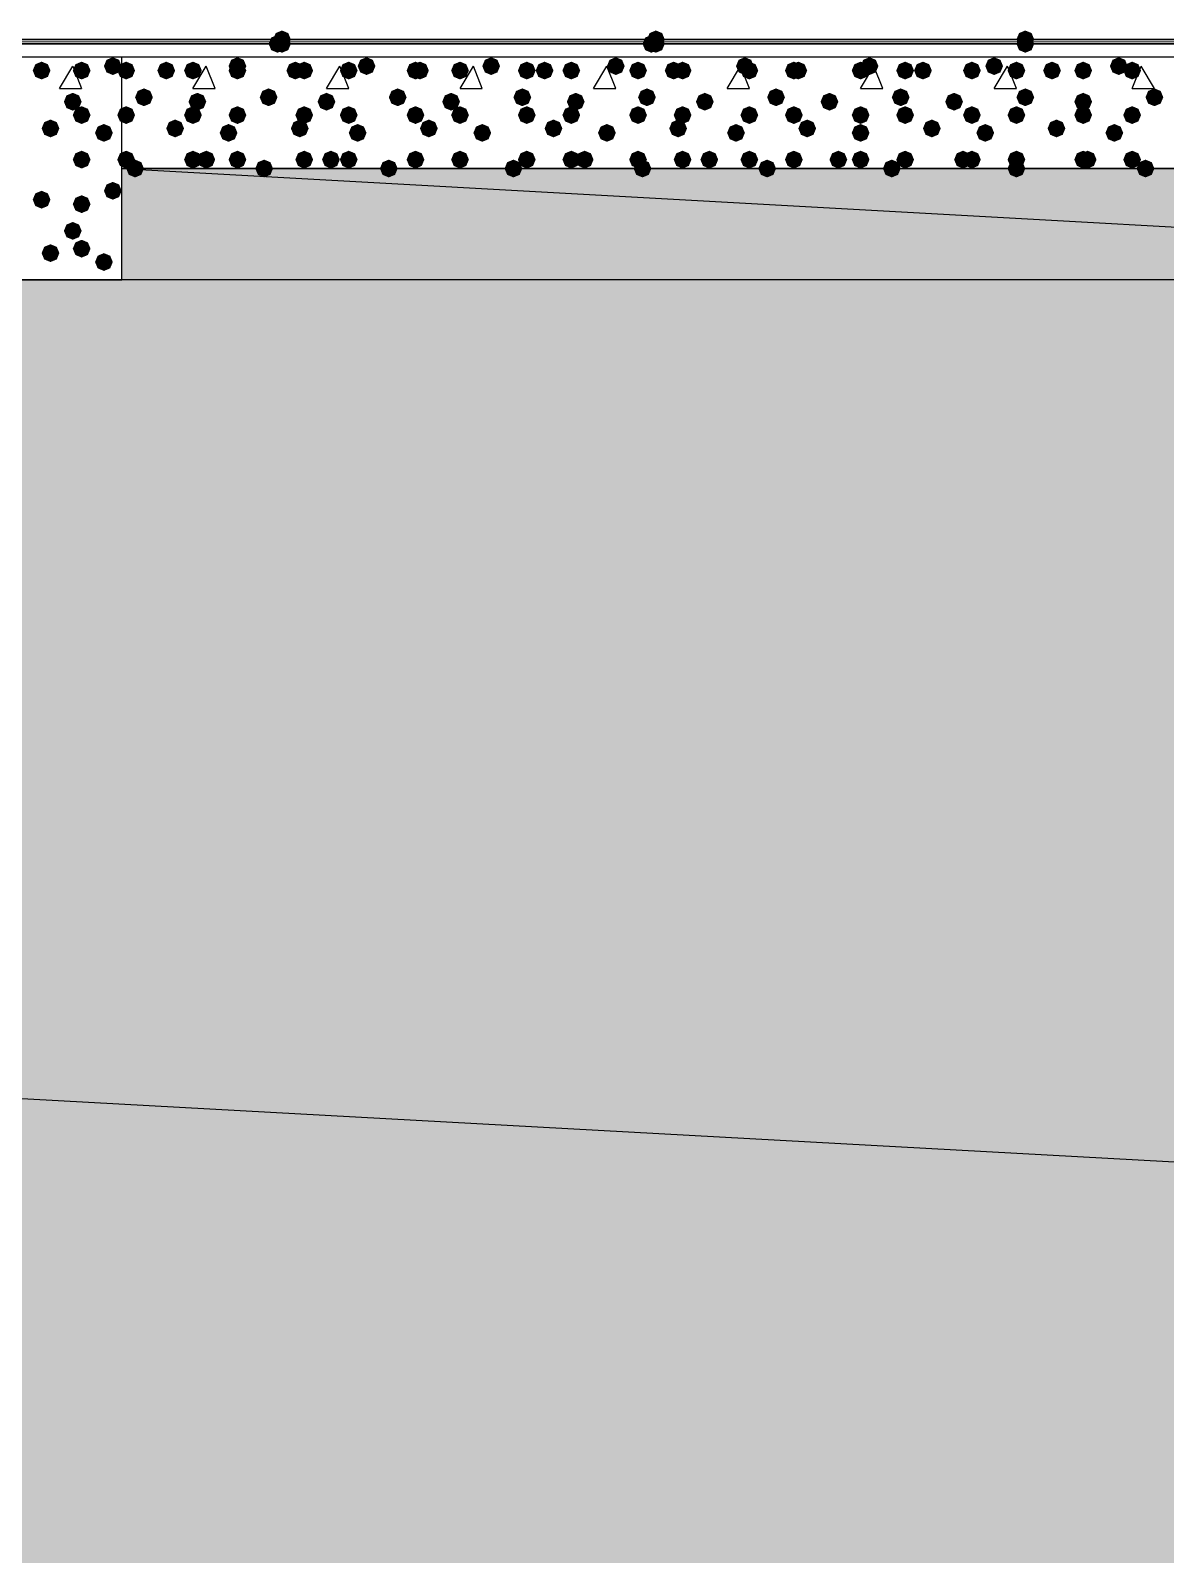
# Model space of a CAD drawing. Header units: millimetres. Extents: x 0 to 420, y 0 to 297.
# Drawn here: x 173.93 to 184.72, y 229.39 to 243.88 of the extents above; entities that cross this region are included whole.
import ezdxf

# ---------------------------------------------------------------- set-up
doc = ezdxf.new("R2010")
doc.units = ezdxf.units.MM
doc.layers.get('0').update_dxf_attribs({"linetype": 'CONTINUOUS'})

msp = doc.modelspace()

# ---------------------------------------------------------------- hatches: boundary and pattern name
at = {"true_color": 0x0000fe}
for points in [[(176.403, 243.797667), (176.378129, 243.737871), (176.318333, 243.713), (176.258537, 243.737871), (176.233667, 243.797667), (176.258537, 243.857462), (176.318333, 243.882333), (176.378129, 243.857463)], [(179.959, 243.797667), (179.934129, 243.737871), (179.874333, 243.713), (179.814538, 243.737871), (179.789667, 243.797667), (179.814537, 243.857462), (179.874333, 243.882333), (179.934129, 243.857463)], [(183.472667, 243.797667), (183.447796, 243.737871), (183.388, 243.713), (183.328204, 243.737871), (183.303333, 243.797667), (183.328204, 243.857462), (183.388, 243.882333), (183.447796, 243.857463)], [(176.360667, 243.755333), (176.335796, 243.695537), (176.276, 243.670667), (176.216204, 243.695537), (176.191333, 243.755333), (176.216204, 243.815129), (176.276, 243.84), (176.335796, 243.815129)], [(176.403, 243.755333), (176.378129, 243.695537), (176.318333, 243.670667), (176.258537, 243.695537), (176.233667, 243.755333), (176.258537, 243.815129), (176.318333, 243.84), (176.378129, 243.815129)], [(176.403, 243.755333), (176.378129, 243.695537), (176.318333, 243.670667), (176.258537, 243.695537), (176.233667, 243.755333), (176.258537, 243.815129), (176.318333, 243.84), (176.378129, 243.815129)], [(179.916667, 243.755333), (179.891796, 243.695537), (179.832, 243.670667), (179.772204, 243.695537), (179.747333, 243.755333), (179.772204, 243.815129), (179.832, 243.84), (179.891796, 243.815129)], [(179.916667, 243.755333), (179.891796, 243.695537), (179.832, 243.670667), (179.772204, 243.695537), (179.747333, 243.755333), (179.772204, 243.815129), (179.832, 243.84), (179.891796, 243.815129)], [(179.959, 243.755333), (179.934129, 243.695537), (179.874333, 243.670667), (179.814538, 243.695537), (179.789667, 243.755333), (179.814537, 243.815129), (179.874333, 243.84), (179.934129, 243.815129)], [(183.472667, 243.755333), (183.447796, 243.695537), (183.388, 243.670667), (183.328204, 243.695537), (183.303333, 243.755333), (183.328204, 243.815129), (183.388, 243.84), (183.447796, 243.815129)], [(183.472667, 243.755333), (183.447796, 243.695537), (183.388, 243.670667), (183.328204, 243.695537), (183.303333, 243.755333), (183.328204, 243.815129), (183.388, 243.84), (183.447796, 243.815129)], [(183.472667, 243.755333), (183.447796, 243.695537), (183.388, 243.670667), (183.328204, 243.695537), (183.303333, 243.755333), (183.328204, 243.815129), (183.388, 243.84), (183.447796, 243.815129)]]:
    msp.add_hatch(color=0, dxfattribs=at).paths.add_polyline_path(points, flags=0)
at = {"true_color": 0x000007}
h = msp.add_hatch(color=0, dxfattribs=at)
h.paths.add_polyline_path([(31.284333, 243.755333), (379.73, 243.755333)], flags=0)
h.paths.add_polyline_path([(379.73, 243.755333), (31.284333, 243.755333)], flags=0)
for points in [[(174.117, 243.501333), (174.092129, 243.441537), (174.032333, 243.416667), (173.972537, 243.441537), (173.947667, 243.501333), (173.972537, 243.561129), (174.032333, 243.586), (174.092129, 243.561129)], [(174.498, 243.501333), (174.473129, 243.441537), (174.413333, 243.416667), (174.353538, 243.441537), (174.328667, 243.501333), (174.353537, 243.561129), (174.413333, 243.586), (174.473129, 243.561129)], [(174.794333, 243.543667), (174.769463, 243.483871), (174.709667, 243.459), (174.649871, 243.483871), (174.625, 243.543667), (174.649871, 243.603462), (174.709667, 243.628333), (174.769462, 243.603463)], [(174.413333, 243.205), (174.388463, 243.145204), (174.328667, 243.120333), (174.268871, 243.145204), (174.244, 243.205), (174.268871, 243.264796), (174.328667, 243.289667), (174.388462, 243.264796)], [(174.498, 243.078), (174.473129, 243.018204), (174.413333, 242.993333), (174.353538, 243.018204), (174.328667, 243.078), (174.353537, 243.137796), (174.413333, 243.162667), (174.473129, 243.137796)], [(174.201667, 242.951), (174.176796, 242.891204), (174.117, 242.866333), (174.057204, 242.891204), (174.032333, 242.951), (174.057204, 243.010796), (174.117, 243.035667), (174.176796, 243.010796)], [(174.709667, 242.908667), (174.684796, 242.848871), (174.625, 242.824), (174.565204, 242.848871), (174.540333, 242.908667), (174.565204, 242.968462), (174.625, 242.993333), (174.684796, 242.968463)], [(174.498, 242.654667), (174.473129, 242.594871), (174.413333, 242.57), (174.353538, 242.594871), (174.328667, 242.654667), (174.353537, 242.714462), (174.413333, 242.739333), (174.473129, 242.714463)], [(174.498, 242.654667), (174.473129, 242.594871), (174.413333, 242.57), (174.353538, 242.594871), (174.328667, 242.654667), (174.353537, 242.714462), (174.413333, 242.739333), (174.473129, 242.714463)], [(174.794333, 242.358333), (174.769463, 242.298537), (174.709667, 242.273667), (174.649871, 242.298537), (174.625, 242.358333), (174.649871, 242.418129), (174.709667, 242.443), (174.769462, 242.418129)], [(174.117, 242.273667), (174.092129, 242.213871), (174.032333, 242.189), (173.972537, 242.213871), (173.947667, 242.273667), (173.972537, 242.333462), (174.032333, 242.358333), (174.092129, 242.333463)], [(174.498, 242.231333), (174.473129, 242.171537), (174.413333, 242.146667), (174.353538, 242.171537), (174.328667, 242.231333), (174.353537, 242.291129), (174.413333, 242.316), (174.473129, 242.291129)], [(174.413333, 241.977333), (174.388463, 241.917537), (174.328667, 241.892667), (174.268871, 241.917537), (174.244, 241.977333), (174.268871, 242.037129), (174.328667, 242.062), (174.388462, 242.037129)], [(174.201667, 241.765667), (174.176796, 241.705871), (174.117, 241.681), (174.057204, 241.705871), (174.032333, 241.765667), (174.057204, 241.825462), (174.117, 241.850333), (174.176796, 241.825463)], [(174.498, 241.808), (174.473129, 241.748204), (174.413333, 241.723333), (174.353538, 241.748204), (174.328667, 241.808), (174.353537, 241.867796), (174.413333, 241.892667), (174.473129, 241.867796)], [(174.709667, 241.681), (174.684796, 241.621204), (174.625, 241.596333), (174.565204, 241.621204), (174.540333, 241.681), (174.565204, 241.740796), (174.625, 241.765667), (174.684796, 241.740796)]]:
    msp.add_hatch(color=0, dxfattribs=at).paths.add_polyline_path(points, flags=0)
at = {"true_color": 0x000008}
for points in [[(174.921333, 243.501333), (174.896462, 243.441537), (174.836667, 243.416667), (174.776871, 243.441537), (174.752, 243.501333), (174.776871, 243.561129), (174.836667, 243.586), (174.896462, 243.561129)], [(175.302333, 243.501333), (175.277462, 243.441537), (175.217667, 243.416667), (175.157871, 243.441537), (175.133, 243.501333), (175.157871, 243.561129), (175.217667, 243.586), (175.277462, 243.561129)], [(175.556333, 243.501333), (175.531462, 243.441537), (175.471667, 243.416667), (175.411871, 243.441537), (175.387, 243.501333), (175.411871, 243.561129), (175.471667, 243.586), (175.531462, 243.561129)], [(175.979667, 243.543667), (175.954796, 243.483871), (175.895, 243.459), (175.835204, 243.483871), (175.810333, 243.543667), (175.835204, 243.603462), (175.895, 243.628333), (175.954796, 243.603463)], [(175.979667, 243.501333), (175.954796, 243.441537), (175.895, 243.416667), (175.835204, 243.441537), (175.810333, 243.501333), (175.835204, 243.561129), (175.895, 243.586), (175.954796, 243.561129)], [(176.53, 243.501333), (176.505129, 243.441537), (176.445333, 243.416667), (176.385538, 243.441537), (176.360667, 243.501333), (176.385537, 243.561129), (176.445333, 243.586), (176.505129, 243.561129)], [(176.614667, 243.501333), (176.589796, 243.441537), (176.53, 243.416667), (176.470204, 243.441537), (176.445333, 243.501333), (176.470204, 243.561129), (176.53, 243.586), (176.589796, 243.561129)], [(177.038, 243.501333), (177.013129, 243.441537), (176.953333, 243.416667), (176.893538, 243.441537), (176.868667, 243.501333), (176.893537, 243.561129), (176.953333, 243.586), (177.013129, 243.561129)], [(177.207333, 243.543667), (177.182462, 243.483871), (177.122667, 243.459), (177.062871, 243.483871), (177.038, 243.543667), (177.062871, 243.603462), (177.122667, 243.628333), (177.182462, 243.603463)], [(177.673, 243.501333), (177.648129, 243.441537), (177.588333, 243.416667), (177.528538, 243.441537), (177.503667, 243.501333), (177.528537, 243.561129), (177.588333, 243.586), (177.648129, 243.561129)], [(177.715333, 243.501333), (177.690462, 243.441537), (177.630667, 243.416667), (177.570871, 243.441537), (177.546, 243.501333), (177.570871, 243.561129), (177.630667, 243.586), (177.690462, 243.561129)], [(178.096333, 243.501333), (178.071463, 243.441537), (178.011667, 243.416667), (177.951871, 243.441537), (177.927, 243.501333), (177.951871, 243.561129), (178.011667, 243.586), (178.071462, 243.561129)], [(178.392667, 243.543667), (178.367796, 243.483871), (178.308, 243.459), (178.248204, 243.483871), (178.223333, 243.543667), (178.248204, 243.603462), (178.308, 243.628333), (178.367796, 243.603463)], [(178.731333, 243.501333), (178.706462, 243.441537), (178.646667, 243.416667), (178.586871, 243.441537), (178.562, 243.501333), (178.586871, 243.561129), (178.646667, 243.586), (178.706462, 243.561129)], [(178.900667, 243.501333), (178.875796, 243.441537), (178.816, 243.416667), (178.756204, 243.441537), (178.731333, 243.501333), (178.756204, 243.561129), (178.816, 243.586), (178.875796, 243.561129)], [(179.154667, 243.501333), (179.129796, 243.441537), (179.07, 243.416667), (179.010204, 243.441537), (178.985333, 243.501333), (179.010204, 243.561129), (179.07, 243.586), (179.129796, 243.561129)], [(179.578, 243.543667), (179.553129, 243.483871), (179.493333, 243.459), (179.433538, 243.483871), (179.408667, 243.543667), (179.433537, 243.603462), (179.493333, 243.628333), (179.553129, 243.603463)], [(179.789667, 243.501333), (179.764796, 243.441537), (179.705, 243.416667), (179.645204, 243.441537), (179.620333, 243.501333), (179.645204, 243.561129), (179.705, 243.586), (179.764796, 243.561129)], [(180.128333, 243.501333), (180.103462, 243.441537), (180.043667, 243.416667), (179.983871, 243.441537), (179.959, 243.501333), (179.983871, 243.561129), (180.043667, 243.586), (180.103462, 243.561129)], [(180.213, 243.501333), (180.188129, 243.441537), (180.128333, 243.416667), (180.068537, 243.441537), (180.043667, 243.501333), (180.068537, 243.561129), (180.128333, 243.586), (180.188129, 243.561129)], [(180.805667, 243.543667), (180.780796, 243.483871), (180.721, 243.459), (180.661204, 243.483871), (180.636333, 243.543667), (180.661204, 243.603462), (180.721, 243.628333), (180.780796, 243.603463)], [(180.848, 243.501333), (180.823129, 243.441537), (180.763333, 243.416667), (180.703537, 243.441537), (180.678667, 243.501333), (180.703537, 243.561129), (180.763333, 243.586), (180.823129, 243.561129)], [(181.271333, 243.501333), (181.246462, 243.441537), (181.186667, 243.416667), (181.126871, 243.441537), (181.102, 243.501333), (181.126871, 243.561129), (181.186667, 243.586), (181.246462, 243.561129)], [(181.313667, 243.501333), (181.288796, 243.441537), (181.229, 243.416667), (181.169204, 243.441537), (181.144333, 243.501333), (181.169204, 243.561129), (181.229, 243.586), (181.288796, 243.561129)], [(181.906333, 243.501333), (181.881463, 243.441537), (181.821667, 243.416667), (181.761871, 243.441537), (181.737, 243.501333), (181.761871, 243.561129), (181.821667, 243.586), (181.881462, 243.561129)], [(181.991, 243.543667), (181.966129, 243.483871), (181.906333, 243.459), (181.846538, 243.483871), (181.821667, 243.543667), (181.846537, 243.603462), (181.906333, 243.628333), (181.966129, 243.603463)], [(182.329667, 243.501333), (182.304796, 243.441537), (182.245, 243.416667), (182.185204, 243.441537), (182.160333, 243.501333), (182.185204, 243.561129), (182.245, 243.586), (182.304796, 243.561129)], [(182.499, 243.501333), (182.474129, 243.441537), (182.414333, 243.416667), (182.354537, 243.441537), (182.329667, 243.501333), (182.354537, 243.561129), (182.414333, 243.586), (182.474129, 243.561129)], [(182.964667, 243.501333), (182.939796, 243.441537), (182.88, 243.416667), (182.820204, 243.441537), (182.795333, 243.501333), (182.820204, 243.561129), (182.88, 243.586), (182.939796, 243.561129)], [(183.176333, 243.543667), (183.151462, 243.483871), (183.091667, 243.459), (183.031871, 243.483871), (183.007, 243.543667), (183.031871, 243.603462), (183.091667, 243.628333), (183.151462, 243.603463)], [(183.388, 243.501333), (183.363129, 243.441537), (183.303333, 243.416667), (183.243538, 243.441537), (183.218667, 243.501333), (183.243537, 243.561129), (183.303333, 243.586), (183.363129, 243.561129)], [(183.726667, 243.501333), (183.701796, 243.441537), (183.642, 243.416667), (183.582204, 243.441537), (183.557333, 243.501333), (183.582204, 243.561129), (183.642, 243.586), (183.701796, 243.561129)], [(184.023, 243.501333), (183.998129, 243.441537), (183.938333, 243.416667), (183.878537, 243.441537), (183.853667, 243.501333), (183.878537, 243.561129), (183.938333, 243.586), (183.998129, 243.561129)], [(184.361667, 243.543667), (184.336796, 243.483871), (184.277, 243.459), (184.217204, 243.483871), (184.192333, 243.543667), (184.217204, 243.603462), (184.277, 243.628333), (184.336796, 243.603463)], [(184.488667, 243.501333), (184.463796, 243.441537), (184.404, 243.416667), (184.344204, 243.441537), (184.319333, 243.501333), (184.344204, 243.561129), (184.404, 243.586), (184.463796, 243.561129)], [(175.090667, 243.247333), (175.065796, 243.187537), (175.006, 243.162667), (174.946204, 243.187537), (174.921333, 243.247333), (174.946204, 243.307129), (175.006, 243.332), (175.065796, 243.307129)], [(175.598667, 243.205), (175.573796, 243.145204), (175.514, 243.120333), (175.454204, 243.145204), (175.429333, 243.205), (175.454204, 243.264796), (175.514, 243.289667), (175.573796, 243.264796)], [(176.276, 243.247333), (176.251129, 243.187537), (176.191333, 243.162667), (176.131538, 243.187537), (176.106667, 243.247333), (176.131537, 243.307129), (176.191333, 243.332), (176.251129, 243.307129)], [(176.826333, 243.205), (176.801462, 243.145204), (176.741667, 243.120333), (176.681871, 243.145204), (176.657, 243.205), (176.681871, 243.264796), (176.741667, 243.289667), (176.801462, 243.264796)], [(177.503667, 243.247333), (177.478796, 243.187537), (177.419, 243.162667), (177.359204, 243.187537), (177.334333, 243.247333), (177.359204, 243.307129), (177.419, 243.332), (177.478796, 243.307129)], [(178.011667, 243.205), (177.986796, 243.145204), (177.927, 243.120333), (177.867204, 243.145204), (177.842333, 243.205), (177.867204, 243.264796), (177.927, 243.289667), (177.986796, 243.264796)], [(178.689, 243.247333), (178.664129, 243.187537), (178.604333, 243.162667), (178.544537, 243.187537), (178.519667, 243.247333), (178.544537, 243.307129), (178.604333, 243.332), (178.664129, 243.307129)], [(179.197, 243.205), (179.172129, 243.145204), (179.112333, 243.120333), (179.052538, 243.145204), (179.027667, 243.205), (179.052537, 243.264796), (179.112333, 243.289667), (179.172129, 243.264796)], [(179.874333, 243.247333), (179.849463, 243.187537), (179.789667, 243.162667), (179.729871, 243.187537), (179.705, 243.247333), (179.729871, 243.307129), (179.789667, 243.332), (179.849462, 243.307129)], [(180.424667, 243.205), (180.399796, 243.145204), (180.34, 243.120333), (180.280204, 243.145204), (180.255333, 243.205), (180.280204, 243.264796), (180.34, 243.289667), (180.399796, 243.264796)], [(181.102, 243.247333), (181.077129, 243.187537), (181.017333, 243.162667), (180.957538, 243.187537), (180.932667, 243.247333), (180.957537, 243.307129), (181.017333, 243.332), (181.077129, 243.307129)], [(181.61, 243.205), (181.585129, 243.145204), (181.525333, 243.120333), (181.465538, 243.145204), (181.440667, 243.205), (181.465537, 243.264796), (181.525333, 243.289667), (181.585129, 243.264796)], [(182.287333, 243.247333), (182.262462, 243.187537), (182.202667, 243.162667), (182.142871, 243.187537), (182.118, 243.247333), (182.142871, 243.307129), (182.202667, 243.332), (182.262462, 243.307129)], [(182.795333, 243.205), (182.770462, 243.145204), (182.710667, 243.120333), (182.650871, 243.145204), (182.626, 243.205), (182.650871, 243.264796), (182.710667, 243.289667), (182.770462, 243.264796)], [(183.472667, 243.247333), (183.447796, 243.187537), (183.388, 243.162667), (183.328204, 243.187537), (183.303333, 243.247333), (183.328204, 243.307129), (183.388, 243.332), (183.447796, 243.307129)], [(184.023, 243.205), (183.998129, 243.145204), (183.938333, 243.120333), (183.878537, 243.145204), (183.853667, 243.205), (183.878537, 243.264796), (183.938333, 243.289667), (183.998129, 243.264796)], [(184.700333, 243.247333), (184.675462, 243.187537), (184.615667, 243.162667), (184.555871, 243.187537), (184.531, 243.247333), (184.555871, 243.307129), (184.615667, 243.332), (184.675462, 243.307129)], [(174.921333, 243.078), (174.896462, 243.018204), (174.836667, 242.993333), (174.776871, 243.018204), (174.752, 243.078), (174.776871, 243.137796), (174.836667, 243.162667), (174.896462, 243.137796)], [(175.556333, 243.078), (175.531462, 243.018204), (175.471667, 242.993333), (175.411871, 243.018204), (175.387, 243.078), (175.411871, 243.137796), (175.471667, 243.162667), (175.531462, 243.137796)], [(175.979667, 243.078), (175.954796, 243.018204), (175.895, 242.993333), (175.835204, 243.018204), (175.810333, 243.078), (175.835204, 243.137796), (175.895, 243.162667), (175.954796, 243.137796)], [(176.614667, 243.078), (176.589796, 243.018204), (176.53, 242.993333), (176.470204, 243.018204), (176.445333, 243.078), (176.470204, 243.137796), (176.53, 243.162667), (176.589796, 243.137796)], [(177.038, 243.078), (177.013129, 243.018204), (176.953333, 242.993333), (176.893538, 243.018204), (176.868667, 243.078), (176.893537, 243.137796), (176.953333, 243.162667), (177.013129, 243.137796)], [(177.673, 243.078), (177.648129, 243.018204), (177.588333, 242.993333), (177.528538, 243.018204), (177.503667, 243.078), (177.528537, 243.137796), (177.588333, 243.162667), (177.648129, 243.137796)], [(178.096333, 243.078), (178.071463, 243.018204), (178.011667, 242.993333), (177.951871, 243.018204), (177.927, 243.078), (177.951871, 243.137796), (178.011667, 243.162667), (178.071462, 243.137796)], [(178.731333, 243.078), (178.706462, 243.018204), (178.646667, 242.993333), (178.586871, 243.018204), (178.562, 243.078), (178.586871, 243.137796), (178.646667, 243.162667), (178.706462, 243.137796)], [(179.154667, 243.078), (179.129796, 243.018204), (179.07, 242.993333), (179.010204, 243.018204), (178.985333, 243.078), (179.010204, 243.137796), (179.07, 243.162667), (179.129796, 243.137796)], [(179.789667, 243.078), (179.764796, 243.018204), (179.705, 242.993333), (179.645204, 243.018204), (179.620333, 243.078), (179.645204, 243.137796), (179.705, 243.162667), (179.764796, 243.137796)], [(180.213, 243.078), (180.188129, 243.018204), (180.128333, 242.993333), (180.068537, 243.018204), (180.043667, 243.078), (180.068537, 243.137796), (180.128333, 243.162667), (180.188129, 243.137796)], [(180.848, 243.078), (180.823129, 243.018204), (180.763333, 242.993333), (180.703537, 243.018204), (180.678667, 243.078), (180.703537, 243.137796), (180.763333, 243.162667), (180.823129, 243.137796)], [(181.271333, 243.078), (181.246462, 243.018204), (181.186667, 242.993333), (181.126871, 243.018204), (181.102, 243.078), (181.126871, 243.137796), (181.186667, 243.162667), (181.246462, 243.137796)], [(181.906333, 243.078), (181.881463, 243.018204), (181.821667, 242.993333), (181.761871, 243.018204), (181.737, 243.078), (181.761871, 243.137796), (181.821667, 243.162667), (181.881462, 243.137796)], [(182.329667, 243.078), (182.304796, 243.018204), (182.245, 242.993333), (182.185204, 243.018204), (182.160333, 243.078), (182.185204, 243.137796), (182.245, 243.162667), (182.304796, 243.137796)], [(182.964667, 243.078), (182.939796, 243.018204), (182.88, 242.993333), (182.820204, 243.018204), (182.795333, 243.078), (182.820204, 243.137796), (182.88, 243.162667), (182.939796, 243.137796)], [(183.388, 243.078), (183.363129, 243.018204), (183.303333, 242.993333), (183.243538, 243.018204), (183.218667, 243.078), (183.243537, 243.137796), (183.303333, 243.162667), (183.363129, 243.137796)], [(184.023, 243.078), (183.998129, 243.018204), (183.938333, 242.993333), (183.878537, 243.018204), (183.853667, 243.078), (183.878537, 243.137796), (183.938333, 243.162667), (183.998129, 243.137796)], [(184.488667, 243.078), (184.463796, 243.018204), (184.404, 242.993333), (184.344204, 243.018204), (184.319333, 243.078), (184.344204, 243.137796), (184.404, 243.162667), (184.463796, 243.137796)], [(175.387, 242.951), (175.362129, 242.891204), (175.302333, 242.866333), (175.242538, 242.891204), (175.217667, 242.951), (175.242537, 243.010796), (175.302333, 243.035667), (175.362129, 243.010796)], [(175.895, 242.908667), (175.870129, 242.848871), (175.810333, 242.824), (175.750538, 242.848871), (175.725667, 242.908667), (175.750537, 242.968462), (175.810333, 242.993333), (175.870129, 242.968463)], [(176.572333, 242.951), (176.547462, 242.891204), (176.487667, 242.866333), (176.427871, 242.891204), (176.403, 242.951), (176.427871, 243.010796), (176.487667, 243.035667), (176.547462, 243.010796)], [(177.122667, 242.908667), (177.097796, 242.848871), (177.038, 242.824), (176.978204, 242.848871), (176.953333, 242.908667), (176.978204, 242.968462), (177.038, 242.993333), (177.097796, 242.968463)], [(177.8, 242.951), (177.775129, 242.891204), (177.715333, 242.866333), (177.655538, 242.891204), (177.630667, 242.951), (177.655537, 243.010796), (177.715333, 243.035667), (177.775129, 243.010796)], [(178.308, 242.908667), (178.283129, 242.848871), (178.223333, 242.824), (178.163538, 242.848871), (178.138667, 242.908667), (178.163537, 242.968462), (178.223333, 242.993333), (178.283129, 242.968463)], [(178.985333, 242.951), (178.960462, 242.891204), (178.900667, 242.866333), (178.840871, 242.891204), (178.816, 242.951), (178.840871, 243.010796), (178.900667, 243.035667), (178.960462, 243.010796)], [(179.493333, 242.908667), (179.468462, 242.848871), (179.408667, 242.824), (179.348871, 242.848871), (179.324, 242.908667), (179.348871, 242.968462), (179.408667, 242.993333), (179.468462, 242.968463)], [(180.170667, 242.951), (180.145796, 242.891204), (180.086, 242.866333), (180.026204, 242.891204), (180.001333, 242.951), (180.026204, 243.010796), (180.086, 243.035667), (180.145796, 243.010796)], [(180.721, 242.908667), (180.696129, 242.848871), (180.636333, 242.824), (180.576538, 242.848871), (180.551667, 242.908667), (180.576537, 242.968462), (180.636333, 242.993333), (180.696129, 242.968463)], [(181.398333, 242.951), (181.373462, 242.891204), (181.313667, 242.866333), (181.253871, 242.891204), (181.229, 242.951), (181.253871, 243.010796), (181.313667, 243.035667), (181.373462, 243.010796)], [(181.906333, 242.908667), (181.881463, 242.848871), (181.821667, 242.824), (181.761871, 242.848871), (181.737, 242.908667), (181.761871, 242.968462), (181.821667, 242.993333), (181.881462, 242.968463)], [(182.583667, 242.951), (182.558796, 242.891204), (182.499, 242.866333), (182.439204, 242.891204), (182.414333, 242.951), (182.439204, 243.010796), (182.499, 243.035667), (182.558796, 243.010796)], [(183.091667, 242.908667), (183.066796, 242.848871), (183.007, 242.824), (182.947204, 242.848871), (182.922333, 242.908667), (182.947204, 242.968462), (183.007, 242.993333), (183.066796, 242.968463)], [(183.769, 242.951), (183.744129, 242.891204), (183.684333, 242.866333), (183.624538, 242.891204), (183.599667, 242.951), (183.624537, 243.010796), (183.684333, 243.035667), (183.744129, 243.010796)], [(184.319333, 242.908667), (184.294463, 242.848871), (184.234667, 242.824), (184.174871, 242.848871), (184.15, 242.908667), (184.174871, 242.968462), (184.234667, 242.993333), (184.294462, 242.968463)], [(174.921333, 242.654667), (174.896462, 242.594871), (174.836667, 242.57), (174.776871, 242.594871), (174.752, 242.654667), (174.776871, 242.714462), (174.836667, 242.739333), (174.896462, 242.714463)], [(175.556333, 242.654667), (175.531462, 242.594871), (175.471667, 242.57), (175.411871, 242.594871), (175.387, 242.654667), (175.411871, 242.714462), (175.471667, 242.739333), (175.531462, 242.714463)], [(175.683333, 242.654667), (175.658462, 242.594871), (175.598667, 242.57), (175.538871, 242.594871), (175.514, 242.654667), (175.538871, 242.714462), (175.598667, 242.739333), (175.658462, 242.714463)], [(175.979667, 242.654667), (175.954796, 242.594871), (175.895, 242.57), (175.835204, 242.594871), (175.810333, 242.654667), (175.835204, 242.714462), (175.895, 242.739333), (175.954796, 242.714463)], [(176.614667, 242.654667), (176.589796, 242.594871), (176.53, 242.57), (176.470204, 242.594871), (176.445333, 242.654667), (176.470204, 242.714462), (176.53, 242.739333), (176.589796, 242.714463)], [(176.868667, 242.654667), (176.843796, 242.594871), (176.784, 242.57), (176.724204, 242.594871), (176.699333, 242.654667), (176.724204, 242.714462), (176.784, 242.739333), (176.843796, 242.714463)], [(177.038, 242.654667), (177.013129, 242.594871), (176.953333, 242.57), (176.893538, 242.594871), (176.868667, 242.654667), (176.893537, 242.714462), (176.953333, 242.739333), (177.013129, 242.714463)], [(177.673, 242.654667), (177.648129, 242.594871), (177.588333, 242.57), (177.528538, 242.594871), (177.503667, 242.654667), (177.528537, 242.714462), (177.588333, 242.739333), (177.648129, 242.714463)], [(178.096333, 242.654667), (178.071463, 242.594871), (178.011667, 242.57), (177.951871, 242.594871), (177.927, 242.654667), (177.951871, 242.714462), (178.011667, 242.739333), (178.071462, 242.714463)], [(178.096333, 242.654667), (178.071463, 242.594871), (178.011667, 242.57), (177.951871, 242.594871), (177.927, 242.654667), (177.951871, 242.714462), (178.011667, 242.739333), (178.071462, 242.714463)], [(178.731333, 242.654667), (178.706462, 242.594871), (178.646667, 242.57), (178.586871, 242.594871), (178.562, 242.654667), (178.586871, 242.714462), (178.646667, 242.739333), (178.706462, 242.714463)], [(179.154667, 242.654667), (179.129796, 242.594871), (179.07, 242.57), (179.010204, 242.594871), (178.985333, 242.654667), (179.010204, 242.714462), (179.07, 242.739333), (179.129796, 242.714463)], [(179.281667, 242.654667), (179.256796, 242.594871), (179.197, 242.57), (179.137204, 242.594871), (179.112333, 242.654667), (179.137204, 242.714462), (179.197, 242.739333), (179.256796, 242.714463)], [(179.789667, 242.654667), (179.764796, 242.594871), (179.705, 242.57), (179.645204, 242.594871), (179.620333, 242.654667), (179.645204, 242.714462), (179.705, 242.739333), (179.764796, 242.714463)], [(180.213, 242.654667), (180.188129, 242.594871), (180.128333, 242.57), (180.068537, 242.594871), (180.043667, 242.654667), (180.068537, 242.714462), (180.128333, 242.739333), (180.188129, 242.714463)], [(180.467, 242.654667), (180.442129, 242.594871), (180.382333, 242.57), (180.322538, 242.594871), (180.297667, 242.654667), (180.322537, 242.714462), (180.382333, 242.739333), (180.442129, 242.714463)], [(180.848, 242.654667), (180.823129, 242.594871), (180.763333, 242.57), (180.703537, 242.594871), (180.678667, 242.654667), (180.703537, 242.714462), (180.763333, 242.739333), (180.823129, 242.714463)], [(181.271333, 242.654667), (181.246462, 242.594871), (181.186667, 242.57), (181.126871, 242.594871), (181.102, 242.654667), (181.126871, 242.714462), (181.186667, 242.739333), (181.246462, 242.714463)], [(181.694667, 242.654667), (181.669796, 242.594871), (181.61, 242.57), (181.550204, 242.594871), (181.525333, 242.654667), (181.550204, 242.714462), (181.61, 242.739333), (181.669796, 242.714463)], [(181.906333, 242.654667), (181.881463, 242.594871), (181.821667, 242.57), (181.761871, 242.594871), (181.737, 242.654667), (181.761871, 242.714462), (181.821667, 242.739333), (181.881462, 242.714463)], [(182.329667, 242.654667), (182.304796, 242.594871), (182.245, 242.57), (182.185204, 242.594871), (182.160333, 242.654667), (182.185204, 242.714462), (182.245, 242.739333), (182.304796, 242.714463)], [(182.88, 242.654667), (182.855129, 242.594871), (182.795333, 242.57), (182.735538, 242.594871), (182.710667, 242.654667), (182.735537, 242.714462), (182.795333, 242.739333), (182.855129, 242.714463)], [(182.964667, 242.654667), (182.939796, 242.594871), (182.88, 242.57), (182.820204, 242.594871), (182.795333, 242.654667), (182.820204, 242.714462), (182.88, 242.739333), (182.939796, 242.714463)], [(183.388, 242.654667), (183.363129, 242.594871), (183.303333, 242.57), (183.243538, 242.594871), (183.218667, 242.654667), (183.243537, 242.714462), (183.303333, 242.739333), (183.363129, 242.714463)], [(184.023, 242.654667), (183.998129, 242.594871), (183.938333, 242.57), (183.878537, 242.594871), (183.853667, 242.654667), (183.878537, 242.714462), (183.938333, 242.739333), (183.998129, 242.714463)], [(184.065333, 242.654667), (184.040462, 242.594871), (183.980667, 242.57), (183.920871, 242.594871), (183.896, 242.654667), (183.920871, 242.714462), (183.980667, 242.739333), (184.040462, 242.714463)], [(184.488667, 242.654667), (184.463796, 242.594871), (184.404, 242.57), (184.344204, 242.594871), (184.319333, 242.654667), (184.344204, 242.714462), (184.404, 242.739333), (184.463796, 242.714463)], [(175.006, 242.57), (174.981129, 242.510204), (174.921333, 242.485333), (174.861538, 242.510204), (174.836667, 242.57), (174.861537, 242.629796), (174.921333, 242.654667), (174.981129, 242.629796)], [(176.233667, 242.57), (176.208796, 242.510204), (176.149, 242.485333), (176.089204, 242.510204), (176.064333, 242.57), (176.089204, 242.629796), (176.149, 242.654667), (176.208796, 242.629796)], [(177.419, 242.57), (177.394129, 242.510204), (177.334333, 242.485333), (177.274538, 242.510204), (177.249667, 242.57), (177.274537, 242.629796), (177.334333, 242.654667), (177.394129, 242.629796)], [(178.604333, 242.57), (178.579463, 242.510204), (178.519667, 242.485333), (178.459871, 242.510204), (178.435, 242.57), (178.459871, 242.629796), (178.519667, 242.654667), (178.579462, 242.629796)], [(179.832, 242.57), (179.807129, 242.510204), (179.747333, 242.485333), (179.687537, 242.510204), (179.662667, 242.57), (179.687537, 242.629796), (179.747333, 242.654667), (179.807129, 242.629796)], [(181.017333, 242.57), (180.992462, 242.510204), (180.932667, 242.485333), (180.872871, 242.510204), (180.848, 242.57), (180.872871, 242.629796), (180.932667, 242.654667), (180.992462, 242.629796)], [(182.202667, 242.57), (182.177796, 242.510204), (182.118, 242.485333), (182.058204, 242.510204), (182.033333, 242.57), (182.058204, 242.629796), (182.118, 242.654667), (182.177796, 242.629796)], [(183.388, 242.57), (183.363129, 242.510204), (183.303333, 242.485333), (183.243538, 242.510204), (183.218667, 242.57), (183.243537, 242.629796), (183.303333, 242.654667), (183.363129, 242.629796)], [(184.615667, 242.57), (184.590796, 242.510204), (184.531, 242.485333), (184.471204, 242.510204), (184.446333, 242.57), (184.471204, 242.629796), (184.531, 242.654667), (184.590796, 242.629796)]]:
    msp.add_hatch(color=0, dxfattribs=at).paths.add_polyline_path(points, flags=0)
h = msp.add_hatch(color=0, dxfattribs=at)
h.paths.add_polyline_path([(193.844333, 242.57), (174.794333, 242.57), (193.844333, 241.511667)], flags=0)
h.paths.add_polyline_path([(174.794333, 242.57), (193.844333, 241.511667), (174.794333, 241.511667)], flags=0)
h = msp.add_hatch(color=0, dxfattribs=at)
h.paths.add_polyline_path([(378.544667, 241.511667), (32.469667, 241.511667), (378.544667, 222.461667)], flags=0)
h.paths.add_polyline_path([(32.469667, 241.511667), (378.544667, 222.461667), (32.469667, 222.461667)], flags=0)

# ---------------------------------------------------------------- linework, layer by layer
at = {"color": 0, "true_color": 0x000007}
for points in [[(379.73, 243.797667), (31.242, 243.797667), (379.73, 243.797667), (31.242, 243.755333)], [(379.73, 243.797667), (31.242, 243.797667), (31.242, 243.755333)], [(379.73, 243.755333), (31.284333, 243.755333), (31.242, 243.755333)], [(31.284333, 243.755333), (379.73, 243.755333)], [(31.284333, 243.755333), (379.73, 243.755333)], [(193.844333, 243.628333), (174.794333, 243.628333)], [(174.201667, 243.332), (174.328667, 243.543667), (174.413333, 243.332)], [(174.201667, 243.332), (174.413333, 243.332)], [(174.794333, 242.57), (193.844333, 242.57)]]:
    msp.add_lwpolyline(points, dxfattribs=at)
for points in [[(31.284333, 243.755333), (379.73, 243.755333)], [(31.284333, 243.755333), (379.73, 243.755333)], [(379.73, 243.755333), (31.284333, 243.755333)], [(172.677667, 243.628333), (172.677667, 241.511667), (174.794333, 241.511667), (174.794333, 243.628333)]]:
    msp.add_lwpolyline(points, close=True, dxfattribs=at)
at = {"color": 0, "true_color": 0x000008}
for points in [[(175.471667, 243.332), (175.598667, 243.543667)], [(175.683333, 243.332), (175.598667, 243.543667)], [(176.741667, 243.332), (176.868667, 243.543667)], [(176.953333, 243.332), (176.868667, 243.543667)], [(178.011667, 243.332), (178.138667, 243.543667)], [(178.223333, 243.332), (178.138667, 243.543667)], [(179.281667, 243.332), (179.408667, 243.543667)], [(179.493333, 243.332), (179.408667, 243.543667)], [(180.551667, 243.332), (180.678667, 243.543667)], [(180.763333, 243.332), (180.678667, 243.543667)], [(181.821667, 243.332), (181.948667, 243.543667)], [(182.033333, 243.332), (181.948667, 243.543667)], [(183.091667, 243.332), (183.218667, 243.543667)], [(183.303333, 243.332), (183.218667, 243.543667)], [(184.404, 243.332), (184.488667, 243.543667)], [(184.615667, 243.332), (184.488667, 243.543667)], [(175.471667, 243.332), (175.683333, 243.332)], [(176.741667, 243.332), (176.953333, 243.332)], [(178.011667, 243.332), (178.223333, 243.332)], [(179.281667, 243.332), (179.493333, 243.332)], [(180.551667, 243.332), (180.763333, 243.332)], [(181.821667, 243.332), (182.033333, 243.332)], [(183.091667, 243.332), (183.303333, 243.332)], [(184.404, 243.332), (184.615667, 243.332)]]:
    msp.add_lwpolyline(points, dxfattribs=at)
for points in [[(193.844333, 242.57), (174.794333, 242.57), (193.844333, 241.511667)], [(174.794333, 242.57), (193.844333, 241.511667), (174.794333, 241.511667)], [(378.544667, 241.511667), (32.469667, 241.511667), (378.544667, 222.461667)], [(32.469667, 241.511667), (378.544667, 222.461667), (32.469667, 222.461667)]]:
    msp.add_lwpolyline(points, close=True, dxfattribs=at)

doc.saveas('drawing.dxf')
